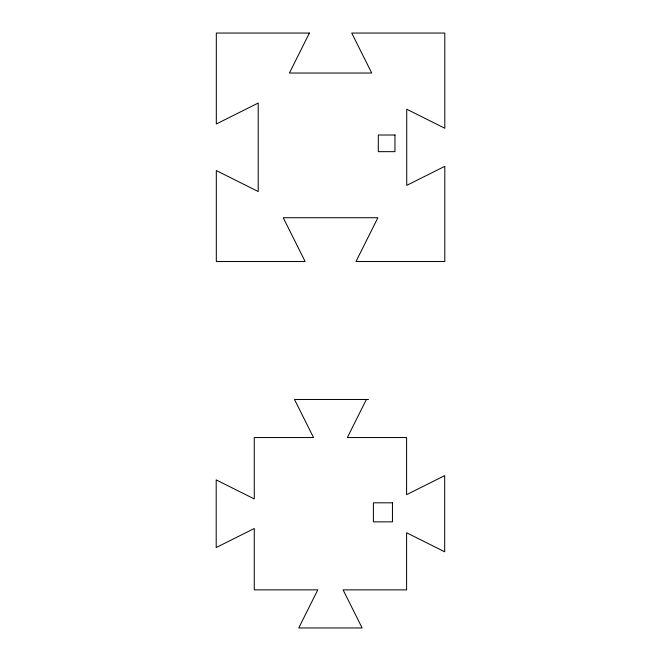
<?xml version="1.0" encoding="UTF-8"?>
<svg xmlns="http://www.w3.org/2000/svg" width="661" height="661" viewBox="0 0 661 661"><rect width="100%" height="100%" fill="white"/><g stroke="black" fill="none" stroke-linecap="round" stroke-linejoin="round"><path stroke-width="0.99" d="M366.392 399.475L347.347 437.549L406.598 437.549L406.598 494.676L444.679 475.631L444.679 551.795L406.598 532.749L406.598 589.868L343.092 589.868L362.129 627.95L298.747 627.95L317.784 589.868L254.278 589.868L254.278 528.494L216.197 547.531L216.197 479.886L254.278 498.931L254.278 437.549L313.529 437.549L294.484 399.475L368.516 399.475M309.398 33.05L289.402 73.032L371.722 73.032L351.735 33.05L444.803 33.05L444.803 128.251L406.722 109.205L406.722 185.369L444.803 166.324L444.803 261.525L355.99 261.525L377.885 217.733L283.239 217.733L305.134 261.525L216.321 261.525L216.321 170.588L258.211 191.533L258.211 103.05L216.321 123.987L216.321 33.05L309.398 33.05M394.964 135.009L378.315 135.009L378.315 151.666L394.964 151.666L394.964 135.009M392.452 502.814L373.407 502.814L373.407 521.86L392.452 521.86L392.452 502.814"/></g></svg>
